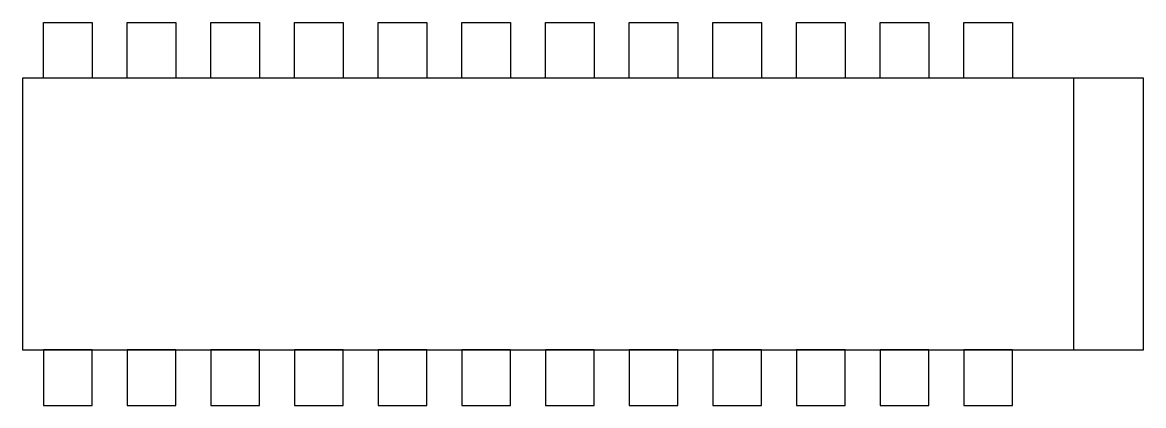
# Model space of a CAD drawing. Header units: metres. Extents: x 0 to 161, y -8 to 47.
import ezdxf

# ---------------------------------------------------------------- set-up
doc = ezdxf.new("R2010")
doc.units = ezdxf.units.M
doc.layers.add('CUT', color=7, linetype='Continuous')
doc.layers.add('FOLD', color=1, linetype='Continuous')

msp = doc.modelspace()

# ---------------------------------------------------------------- linework, layer by layer
at = {"layer": 'CUT'}
for points in [[(3, 39), (3, 47), (10, 47), (10, 39)], [(15, 39), (15, 47), (22, 47), (22, 39)], [(27, 39), (27, 47), (34, 47), (34, 39)], [(39, 39), (39, 47), (46, 47), (46, 39)], [(51, 39), (51, 47), (58, 47), (58, 39)], [(63, 39), (63, 47), (70, 47), (70, 39)], [(75, 39), (75, 47), (82, 47), (82, 39)], [(87, 39), (87, 47), (94, 47), (94, 39)], [(99, 39), (99, 47), (106, 47), (106, 39)], [(111, 39), (111, 47), (118, 47), (118, 39)], [(123, 39), (123, 47), (130, 47), (130, 39)], [(135, 39), (135, 47), (142, 47), (142, 39)], [(0, 0), (160.8, 0), (160.8, 39), (0, 39)], [(3, 0), (3, -8), (10, -8), (10, 0)], [(15, 0), (15, -8), (22, -8), (22, 0)], [(27, 0), (27, -8), (34, -8), (34, 0)], [(39, 0), (39, -8), (46, -8), (46, 0)], [(51, 0), (51, -8), (58, -8), (58, 0)], [(63, 0), (63, -8), (70, -8), (70, 0)], [(75, 0), (75, -8), (82, -8), (82, 0)], [(87, 0), (87, -8), (94, -8), (94, 0)], [(99, 0), (99, -8), (106, -8), (106, 0)], [(111, 0), (111, -8), (118, -8), (118, 0)], [(123, 0), (123, -8), (130, -8), (130, 0)], [(135, 0), (135, -8), (142, -8), (142, 0)]]:
    msp.add_lwpolyline(points, close=True, dxfattribs=at)
at = {"layer": 'FOLD'}
msp.add_lwpolyline([(150.8, 0), (150.8, 39)], dxfattribs=at)

doc.saveas('drawing.dxf')
